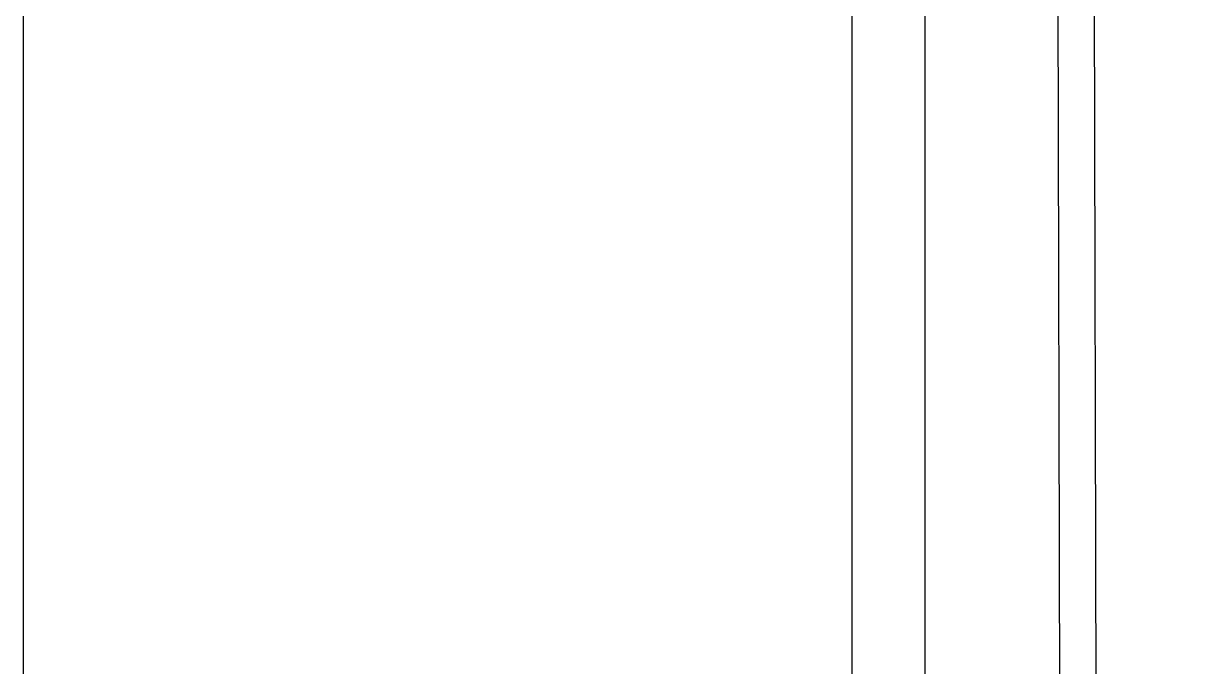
# Model space of a CAD drawing. Header units: millimetres. Extents: x -17263 to -7565, y 1486 to 4446.
# Drawn here: x -11664 to -10845, y 3091 to 3538 of the extents above; entities that cross this region are included whole.
import ezdxf

# ---------------------------------------------------------------- set-up
doc = ezdxf.new("R2010")
doc.units = ezdxf.units.MM
doc.layers.add('Canalización nueva', color=6, linetype='Continuous')

msp = doc.modelspace()

# ---------------------------------------------------------------- linework, layer by layer
for p, q in [((-11087.66, 2582.95), (-11087.66, 3587.46)), ((-11036.87, 2582.95), (-11036.87, 3587.46))]:
    msp.add_line(p, q)
msp.add_lwpolyline([(-11663.84, 4446.27), (-9738.84, 4446.27), (-9738.84, 3311.27), (-10613.84, 3311.27), (-10613.84, 3061.27), (-11663.84, 3061.27), (-11663.84, 4446.27)], close=True)
at = {"layer": 'Canalización nueva'}
for p, q in [((-10942.16, 2597.77), (-10944.46, 3573.98)), ((-10916.82, 2597.83), (-10919.12, 3574.04))]:
    msp.add_line(p, q, dxfattribs=at)

doc.saveas('drawing.dxf')
